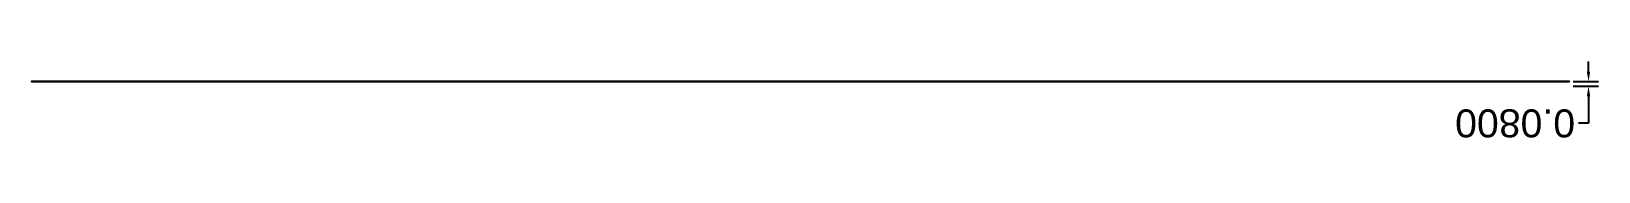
# Model space of a CAD drawing. Header units: metres. Extents: x 2 to 29.9, y -25 to -23.6.
import ezdxf

# ---------------------------------------------------------------- set-up
doc = ezdxf.new("R2010")
doc.units = ezdxf.units.M
doc.header["$MEASUREMENT"] = 0
doc.layers.add('Dimensiuni 3D', color=150, linetype='Continuous')
doc.layers.add('PROFIL AJUTATOR PLACA5 PROFILATA Cornisa', color=6, linetype='Continuous')
doc.styles.get("Standard").update_dxf_attribs({"font": 'arial.ttf'})
doc.dimstyles.get("Standard").update_dxf_attribs({"dimtxt": 1.03, "dimasz": 0.18, "dimexe": 0.18, "dimexo": 0.0625, "dimgap": 0.09, "dimtad": 0, "dimtih": 1, "dimtoh": 1, "dimdec": 4, "dimzin": 0, "dimdsep": 46, "dimtxsty": 'Standard', "dimcen": 0.09, "dimadec": 0, "dimazin": 0, "dimtfac": 1, "dimtdec": 4, "dimtofl": 0, "dimtmove": 0, "dimatfit": 3, "dimfxl": 1, "dimtolj": 1, "dimtzin": 0, "dimarcsym": 0})

# ---------------------------------------------------------------- blocks, each defined once
blk = doc.blocks.new('*D4')
at = {"layer": 'Dimensiuni 3D', "color": 0, "lineweight": -2, "transparency": 16777216}
for p, q in [((29.762, -23.77), (29.762, -23.59)), ((29.488, -23.95), (29.942, -23.95)), ((29.488, -24.03), (29.942, -24.03)), ((29.762, -24.21), (29.762, -24.692)), ((29.762, -24.692), (29.582, -24.692))]:
    blk.add_line(p, q, dxfattribs=at)
at = {"layer": 'Dimensiuni 3D', "color": 0, "transparency": 16777216}
for points in [[(29.792, -23.77), (29.732, -23.77), (29.762, -23.95)], [(29.792, -24.21), (29.732, -24.21), (29.762, -24.03)]]:
    blk.add_solid(points, dxfattribs=at)
at = {"layer": 'Dimensiuni 3D', "color": 0, "transparency": 16777216, "insert": (28.455, -24.692), "char_height": 0.5, "attachment_point": 5, "rotation": 180}
blk.add_mtext('\\A1;0.0800', dxfattribs=at)

msp = doc.modelspace()

# ---------------------------------------------------------------- linework, layer by layer
at = {"layer": 'PROFIL AJUTATOR PLACA5 PROFILATA Cornisa', "extrusion": (9.15696e-15, -1, -2.84217e-15), "elevation": 23.95}
msp.add_lwpolyline([(29.42517, 7.34282), (29.42517, -1.94282), (28.90369, -1.94282), (28.90369, -2.44282), (2.561, -2.44282), (2.561, -1.94282), (2.03953, -1.94282), (2.03953, 7.34282), (2.5601, 7.34282), (2.5601, 7.84282), (28.90459, 7.84282), (28.90459, 7.34282), (29.42517, 7.34282)], dxfattribs=at)

# ---------------------------------------------------------------- dimensions: what is measured, and where the dimension line sits
at = {"layer": 'Dimensiuni 3D'}
dim = msp.add_linear_dim(base=(29.76237, -23.95, 7), p1=(29.42517, -24.03, 7.34282), p2=(29.42517, -23.95, 7.34282), angle=270, dimstyle='Standard', override={"dimtxt": 0.5}, dxfattribs=at)
dim.commit()
dim.dimension.update_dxf_attribs({"geometry": '*D4', "text_midpoint": (28.45536, -24.69239, 7), "dimtype": 160})

doc.saveas('drawing.dxf')
